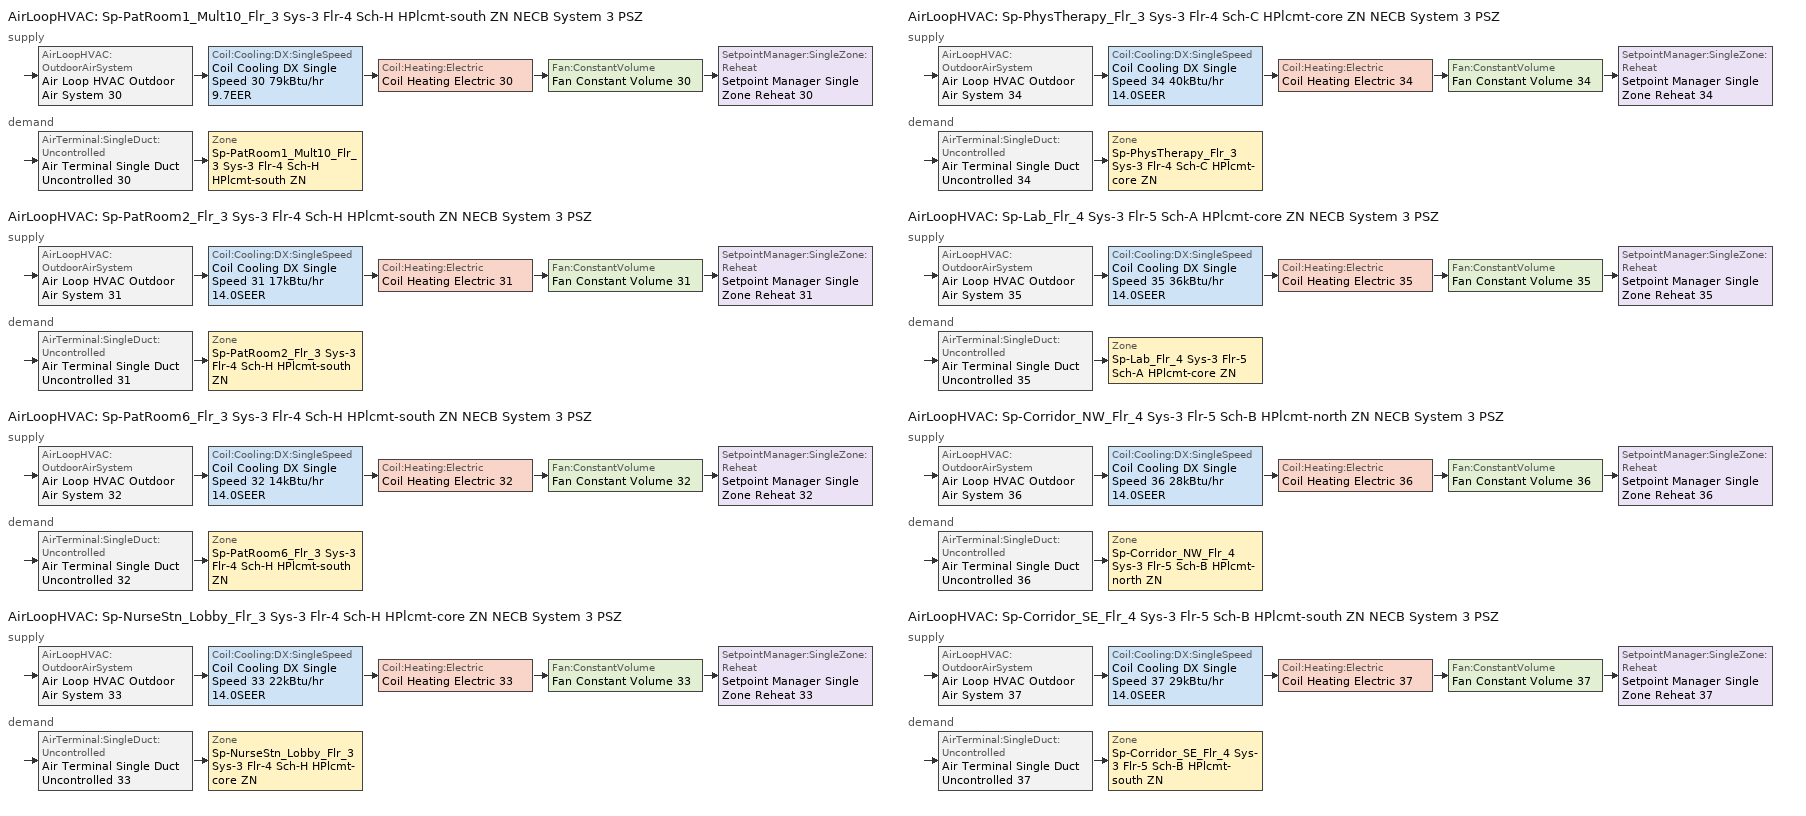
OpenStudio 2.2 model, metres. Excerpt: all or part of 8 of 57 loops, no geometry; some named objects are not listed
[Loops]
AirLoopHVAC 'Sp-PatRoom1_Mult10_Flr_3 Sys-3 Flr-4 Sch-H HPlcmt-south ZN NECB System 3 PSZ'
 supply: AirLoopHVAC:OutdoorAirSystem 'Air Loop HVAC Outdoor Air System 30' > Coil:Cooling:DX:SingleSpeed 'Coil Cooling DX Single Speed 30 79kBtu/hr 9.7EER' > Coil:Heating:Electric 'Coil Heating Electric 30' > Fan:ConstantVolume 'Fan Constant Volume 30' > SetpointManager:SingleZone:Reheat 'Setpoint Manager Single Zone Reheat 30'
 demand: AirTerminal:SingleDuct:Uncontrolled 'Air Terminal Single Duct Uncontrolled 30' > Zone 'Sp-PatRoom1_Mult10_Flr_3 Sys-3 Flr-4 Sch-H HPlcmt-south ZN'
AirLoopHVAC 'Sp-PatRoom2_Flr_3 Sys-3 Flr-4 Sch-H HPlcmt-south ZN NECB System 3 PSZ'
 supply: AirLoopHVAC:OutdoorAirSystem 'Air Loop HVAC Outdoor Air System 31' > Coil:Cooling:DX:SingleSpeed 'Coil Cooling DX Single Speed 31 17kBtu/hr 14.0SEER' > Coil:Heating:Electric 'Coil Heating Electric 31' > Fan:ConstantVolume 'Fan Constant Volume 31' > SetpointManager:SingleZone:Reheat 'Setpoint Manager Single Zone Reheat 31'
 demand: AirTerminal:SingleDuct:Uncontrolled 'Air Terminal Single Duct Uncontrolled 31' > Zone 'Sp-PatRoom2_Flr_3 Sys-3 Flr-4 Sch-H HPlcmt-south ZN'
AirLoopHVAC 'Sp-PatRoom6_Flr_3 Sys-3 Flr-4 Sch-H HPlcmt-south ZN NECB System 3 PSZ'
 supply: AirLoopHVAC:OutdoorAirSystem 'Air Loop HVAC Outdoor Air System 32' > Coil:Cooling:DX:SingleSpeed 'Coil Cooling DX Single Speed 32 14kBtu/hr 14.0SEER' > Coil:Heating:Electric 'Coil Heating Electric 32' > Fan:ConstantVolume 'Fan Constant Volume 32' > SetpointManager:SingleZone:Reheat 'Setpoint Manager Single Zone Reheat 32'
 demand: AirTerminal:SingleDuct:Uncontrolled 'Air Terminal Single Duct Uncontrolled 32' > Zone 'Sp-PatRoom6_Flr_3 Sys-3 Flr-4 Sch-H HPlcmt-south ZN'
AirLoopHVAC 'Sp-NurseStn_Lobby_Flr_3 Sys-3 Flr-4 Sch-H HPlcmt-core ZN NECB System 3 PSZ'
 supply: AirLoopHVAC:OutdoorAirSystem 'Air Loop HVAC Outdoor Air System 33' > Coil:Cooling:DX:SingleSpeed 'Coil Cooling DX Single Speed 33 22kBtu/hr 14.0SEER' > Coil:Heating:Electric 'Coil Heating Electric 33' > Fan:ConstantVolume 'Fan Constant Volume 33' > SetpointManager:SingleZone:Reheat 'Setpoint Manager Single Zone Reheat 33'
 demand: AirTerminal:SingleDuct:Uncontrolled 'Air Terminal Single Duct Uncontrolled 33' > Zone 'Sp-NurseStn_Lobby_Flr_3 Sys-3 Flr-4 Sch-H HPlcmt-core ZN'
AirLoopHVAC 'Sp-PhysTherapy_Flr_3 Sys-3 Flr-4 Sch-C HPlcmt-core ZN NECB System 3 PSZ'
 supply: AirLoopHVAC:OutdoorAirSystem 'Air Loop HVAC Outdoor Air System 34' > Coil:Cooling:DX:SingleSpeed 'Coil Cooling DX Single Speed 34 40kBtu/hr 14.0SEER' > Coil:Heating:Electric 'Coil Heating Electric 34' > Fan:ConstantVolume 'Fan Constant Volume 34' > SetpointManager:SingleZone:Reheat 'Setpoint Manager Single Zone Reheat 34'
 demand: AirTerminal:SingleDuct:Uncontrolled 'Air Terminal Single Duct Uncontrolled 34' > Zone 'Sp-PhysTherapy_Flr_3 Sys-3 Flr-4 Sch-C HPlcmt-core ZN'
AirLoopHVAC 'Sp-Lab_Flr_4 Sys-3 Flr-5 Sch-A HPlcmt-core ZN NECB System 3 PSZ'
 supply: AirLoopHVAC:OutdoorAirSystem 'Air Loop HVAC Outdoor Air System 35' > Coil:Cooling:DX:SingleSpeed 'Coil Cooling DX Single Speed 35 36kBtu/hr 14.0SEER' > Coil:Heating:Electric 'Coil Heating Electric 35' > Fan:ConstantVolume 'Fan Constant Volume 35' > SetpointManager:SingleZone:Reheat 'Setpoint Manager Single Zone Reheat 35'
 demand: AirTerminal:SingleDuct:Uncontrolled 'Air Terminal Single Duct Uncontrolled 35' > Zone 'Sp-Lab_Flr_4 Sys-3 Flr-5 Sch-A HPlcmt-core ZN'
AirLoopHVAC 'Sp-Corridor_NW_Flr_4 Sys-3 Flr-5 Sch-B HPlcmt-north ZN NECB System 3 PSZ'
 supply: AirLoopHVAC:OutdoorAirSystem 'Air Loop HVAC Outdoor Air System 36' > Coil:Cooling:DX:SingleSpeed 'Coil Cooling DX Single Speed 36 28kBtu/hr 14.0SEER' > Coil:Heating:Electric 'Coil Heating Electric 36' > Fan:ConstantVolume 'Fan Constant Volume 36' > SetpointManager:SingleZone:Reheat 'Setpoint Manager Single Zone Reheat 36'
 demand: AirTerminal:SingleDuct:Uncontrolled 'Air Terminal Single Duct Uncontrolled 36' > Zone 'Sp-Corridor_NW_Flr_4 Sys-3 Flr-5 Sch-B HPlcmt-north ZN'
AirLoopHVAC 'Sp-Corridor_SE_Flr_4 Sys-3 Flr-5 Sch-B HPlcmt-south ZN NECB System 3 PSZ'
 supply: AirLoopHVAC:OutdoorAirSystem 'Air Loop HVAC Outdoor Air System 37' > Coil:Cooling:DX:SingleSpeed 'Coil Cooling DX Single Speed 37 29kBtu/hr 14.0SEER' > Coil:Heating:Electric 'Coil Heating Electric 37' > Fan:ConstantVolume 'Fan Constant Volume 37' > SetpointManager:SingleZone:Reheat 'Setpoint Manager Single Zone Reheat 37'
 demand: AirTerminal:SingleDuct:Uncontrolled 'Air Terminal Single Duct Uncontrolled 37' > Zone 'Sp-Corridor_SE_Flr_4 Sys-3 Flr-5 Sch-B HPlcmt-south ZN'
[Sizing:Zone] Zone Cooling Design Supply Air Temperature Input Method=SupplyAirTemperature; Zone Cooling Design Supply Air Temperature {C}=13; Zone Cooling Design Supply Air Temperature Difference {deltaC}=11.11; Zone Heating Design Supply Air Temperature Input Method=SupplyAirTemperature; Zone Heating Design Supply Air Temperature {C}=43; Zone Heating Design Supply Air Temperature Difference {deltaC}=11.11; Zone Cooling Design Supply Air Humidity Ratio {kg-H2O/kg-air}=0.0085; Zone Heating Design Supply Air Humidity Ratio {kg-H2O/kg-air}=0.008; Zone Heating Sizing Factor=1.3; Zone Cooling Sizing Factor=1.1; Cooling Design Air Flow Method=DesignDay; Heating Design Air Flow Method=DesignDay; Account for Dedicated Outdoor Air System=No; Dedicated Outdoor Air System Control Strategy=NeutralSupplyAir; Dedicated Outdoor Air Low Setpoint Temperature for Design {C}=autosize; Dedicated Outdoor Air High Setpoint Temperature for Design {C}=autosize
Sp-PatRoom1_Mult10_Flr_3 Sys-3 Flr-4 Sch-H HPlcmt-south ZN; Sp-PatRoom2_Flr_3 Sys-3 Flr-4 Sch-H HPlcmt-south ZN; Sp-PatRoom6_Flr_3 Sys-3 Flr-4 Sch-H HPlcmt-south ZN; Sp-NurseStn_Lobby_Flr_3 Sys-3 Flr-4 Sch-H HPlcmt-core ZN; Sp-PhysTherapy_Flr_3 Sys-3 Flr-4 Sch-C HPlcmt-core ZN; Sp-Lab_Flr_4 Sys-3 Flr-5 Sch-A HPlcmt-core ZN; Sp-Corridor_NW_Flr_4 Sys-3 Flr-5 Sch-B HPlcmt-north ZN; Sp-Corridor_SE_Flr_4 Sys-3 Flr-5 Sch-B HPlcmt-south ZN
[Zone equipment]
Sp-PatRoom1_Mult10_Flr_3 Sys-3 Flr-4 Sch-H HPlcmt-south ZN: Air Terminal Single Duct Uncontrolled 30, Zone HVAC Baseboard Convective Water 30
Sp-PatRoom2_Flr_3 Sys-3 Flr-4 Sch-H HPlcmt-south ZN: Air Terminal Single Duct Uncontrolled 31, Zone HVAC Baseboard Convective Water 31
Sp-PatRoom6_Flr_3 Sys-3 Flr-4 Sch-H HPlcmt-south ZN: Air Terminal Single Duct Uncontrolled 32, Zone HVAC Baseboard Convective Water 32
Sp-NurseStn_Lobby_Flr_3 Sys-3 Flr-4 Sch-H HPlcmt-core ZN: Air Terminal Single Duct Uncontrolled 33, Zone HVAC Baseboard Convective Water 33
Sp-PhysTherapy_Flr_3 Sys-3 Flr-4 Sch-C HPlcmt-core ZN: Air Terminal Single Duct Uncontrolled 34, Zone HVAC Baseboard Convective Water 34
Sp-Lab_Flr_4 Sys-3 Flr-5 Sch-A HPlcmt-core ZN: Air Terminal Single Duct Uncontrolled 35, Zone HVAC Baseboard Convective Water 35
Sp-Corridor_NW_Flr_4 Sys-3 Flr-5 Sch-B HPlcmt-north ZN: Air Terminal Single Duct Uncontrolled 36, Zone HVAC Baseboard Convective Water 36
Sp-Corridor_SE_Flr_4 Sys-3 Flr-5 Sch-B HPlcmt-south ZN: Air Terminal Single Duct Uncontrolled 37, Zone HVAC Baseboard Convective Water 37
[AirLoopHVAC] Design Supply Air Flow Rate {m3/s}=AutoSize
Name | Availability Schedule | Availability Manager
Sp-PatRoom1_Mult10_Flr_3 Sys-3 Flr-4 Sch-H HPlcmt-south ZN NECB System 3 PSZ | Sp-PatRoom1_Mult10_Flr_3 Sys-3 Flr-4 Sch-H HPlcmt-south ZN NECB System 3 PSZ Occ Sch | Availability Manager Night Cycle 31
Sp-PatRoom2_Flr_3 Sys-3 Flr-4 Sch-H HPlcmt-south ZN NECB System 3 PSZ; Sp-PatRoom6_Flr_3 Sys-3 Flr-4 Sch-H HPlcmt-south ZN NECB System 3 PSZ | Always On Discrete
Sp-NurseStn_Lobby_Flr_3 Sys-3 Flr-4 Sch-H HPlcmt-core ZN NECB System 3 PSZ | Sp-NurseStn_Lobby_Flr_3 Sys-3 Flr-4 Sch-H HPlcmt-core ZN NECB System 3 PSZ Occ Sch | Availability Manager Night Cycle 21
Sp-PhysTherapy_Flr_3 Sys-3 Flr-4 Sch-C HPlcmt-core ZN NECB System 3 PSZ | Sp-PhysTherapy_Flr_3 Sys-3 Flr-4 Sch-C HPlcmt-core ZN NECB System 3 PSZ Occ Sch | Availability Manager Night Cycle 39
Sp-Lab_Flr_4 Sys-3 Flr-5 Sch-A HPlcmt-core ZN NECB System 3 PSZ | Sp-Lab_Flr_4 Sys-3 Flr-5 Sch-A HPlcmt-core ZN NECB System 3 PSZ Occ Sch | Availability Manager Night Cycle 19
Sp-Corridor_NW_Flr_4 Sys-3 Flr-5 Sch-B HPlcmt-north ZN NECB System 3 PSZ | Sp-Corridor_NW_Flr_4 Sys-3 Flr-5 Sch-B HPlcmt-north ZN NECB System 3 PSZ Occ Sch | Availability Manager Night Cycle 6
Sp-Corridor_SE_Flr_4 Sys-3 Flr-5 Sch-B HPlcmt-south ZN NECB System 3 PSZ | Sp-Corridor_SE_Flr_4 Sys-3 Flr-5 Sch-B HPlcmt-south ZN NECB System 3 PSZ Occ Sch | Availability Manager Night Cycle 8
[Sizing:System] Type of Load to Size On=Sensible; Design Outdoor Air Flow Rate {m3/s}=Autosize; Minimum System Air Flow Ratio=1; Preheat Design Temperature {C}=7; Preheat Design Humidity Ratio {kg-H2O/kg-Air}=0.008; Precool Design Temperature {C}=13; Precool Design Humidity Ratio {kg-H2O/kg-Air}=0.008; Central Cooling Design Supply Air Temperature {C}=13; Central Heating Design Supply Air Temperature {C}=43; Sizing Option=NonCoincident; 100% Outdoor Air in Cooling=No; 100% Outdoor Air in Heating=No; Central Cooling Design Supply Air Humidity Ratio {kg-H2O/kg-Air}=0.0085; Central Heating Design Supply Air Humidity Ratio {kg-H2O/kg-Air}=0.008; Cooling Design Air Flow Method=DesignDay; Cooling Design Air Flow Rate {m3/s}=0; Heating Design Air Flow Method=DesignDay; Heating Design Air Flow Rate {m3/s}=0; System Outdoor Air Method=ZoneSum; Zone Maximum Outdoor Air Fraction=1; Cooling Supply Air Flow Rate Per Floor Area {m3/s-m2}=0.00996765; Cooling Fraction of Autosized Cooling Supply Air Flow Rate=1; Cooling Supply Air Flow Rate Per Unit Cooling Capacity {m3/s-W}=3.94755e-05; Heating Supply Air Flow Rate Per Floor Area {m3/s-m2}=0.00996765; Heating Fraction of Autosized Heating Supply Air Flow Rate=1; Heating Fraction of Autosized Cooling Supply Air Flow Rate=1; Heating Supply Air Flow Rate Per Unit Heating Capacity {m3/s-W}=3.15882e-05; Cooling Design Capacity Method=CoolingDesignCapacity; Cooling Design Capacity {W}=autosize; Cooling Design Capacity Per Floor Area {W/m2}=234.7; Fraction of Autosized Cooling Design Capacity=1; Heating Design Capacity Method=HeatingDesignCapacity; Heating Design Capacity {W}=autosize; Heating Design Capacity Per Floor Area {W/m2}=157; Fraction of Autosized Heating Design Capacity=1; Central Cooling Capacity Control Method=OnOff
Sp-PatRoom1_Mult10_Flr_3 Sys-3 Flr-4 Sch-H HPlcmt-south ZN NECB System 3 PSZ; Sp-PatRoom2_Flr_3 Sys-3 Flr-4 Sch-H HPlcmt-south ZN NECB System 3 PSZ; Sp-PatRoom6_Flr_3 Sys-3 Flr-4 Sch-H HPlcmt-south ZN NECB System 3 PSZ; Sp-NurseStn_Lobby_Flr_3 Sys-3 Flr-4 Sch-H HPlcmt-core ZN NECB System 3 PSZ; Sp-PhysTherapy_Flr_3 Sys-3 Flr-4 Sch-C HPlcmt-core ZN NECB System 3 PSZ; Sp-Lab_Flr_4 Sys-3 Flr-5 Sch-A HPlcmt-core ZN NECB System 3 PSZ; Sp-Corridor_NW_Flr_4 Sys-3 Flr-5 Sch-B HPlcmt-north ZN NECB System 3 PSZ; Sp-Corridor_SE_Flr_4 Sys-3 Flr-5 Sch-B HPlcmt-south ZN NECB System 3 PSZ
[Fan:ConstantVolume] Availability Schedule=Always On Discrete; Fan Efficiency=0.39975; Pressure Rise {Pa}=640; Maximum Flow Rate {m3/s}=AutoSize; Motor Efficiency=0.615
Fan Constant Volume 30; Fan Constant Volume 31; Fan Constant Volume 32; Fan Constant Volume 33; Fan Constant Volume 34; Fan Constant Volume 35; Fan Constant Volume 36; Fan Constant Volume 37
[Coil:Heating:Electric] Availability Schedule=Always On Discrete
Coil Heating Electric 30; Coil Heating Electric 31; Coil Heating Electric 32; Coil Heating Electric 33; Coil Heating Electric 34; Coil Heating Electric 35; Coil Heating Electric 36; Coil Heating Electric 37
[Coil:Cooling:DX:SingleSpeed] Availability Schedule=Always On Discrete; Rated Total Cooling Capacity {W}=autosize; Rated Sensible Heat Ratio=autosize; Rated Air Flow Rate {m3/s}=autosize; Rated Evaporator Fan Power Per Volume Flow Rate {W/(m3/s)}=773.3; Condenser Type=AirCooled; Evaporative Condenser Effectiveness=0; Evaporative Condenser Air Flow Rate {m3/s}=Autosize; Evaporative Condenser Pump Rated Power Consumption {W}=Autosize; Crankcase Heater Capacity {W}=0; Maximum Outdoor Dry-Bulb Temperature for Crankcase Heater Operation {C}=0; Basin Heater Capacity {W/K}=0; Basin Heater Setpoint Temperature {C}=10
Name | Rated COP {W/W} | Total Cooling Capacity Function of Temperature Curve | Total Cooling Capacity Function of Flow Fraction Curve | Energy Input Ratio Function of Temperature Curve | Energy Input Ratio Function of Flow Fraction Curve | Part Load Fraction Correlation Curve
Coil Cooling DX Single Speed 30 79kBtu/hr 9.7EER | 3.33905 | DXCOOL-NECB2011-REF-CAPFT 23 | DXCOOL-NECB2011-REF-CAPFFLOW 23 | DXCOOL-NECB2011-REF-COOLEIRFT 23 | DXCOOL-NECB2011-REF-COOLEIRFFLOW 23 | DXCOOL-NECB2011-REF-COOLPLFFPLR 23
Coil Cooling DX Single Speed 31 17kBtu/hr 14.0SEER | 3.8248 | DXCOOL-NECB2011-REF-CAPFT 24 | DXCOOL-NECB2011-REF-CAPFFLOW 24 | DXCOOL-NECB2011-REF-COOLEIRFT 24 | DXCOOL-NECB2011-REF-COOLEIRFFLOW 24 | DXCOOL-NECB2011-REF-COOLPLFFPLR 24
Coil Cooling DX Single Speed 32 14kBtu/hr 14.0SEER | 3.8248 | DXCOOL-NECB2011-REF-CAPFT 25 | DXCOOL-NECB2011-REF-CAPFFLOW 25 | DXCOOL-NECB2011-REF-COOLEIRFT 25 | DXCOOL-NECB2011-REF-COOLEIRFFLOW 25 | DXCOOL-NECB2011-REF-COOLPLFFPLR 25
Coil Cooling DX Single Speed 33 22kBtu/hr 14.0SEER | 3.8248 | DXCOOL-NECB2011-REF-CAPFT 26 | DXCOOL-NECB2011-REF-CAPFFLOW 26 | DXCOOL-NECB2011-REF-COOLEIRFT 26 | DXCOOL-NECB2011-REF-COOLEIRFFLOW 26 | DXCOOL-NECB2011-REF-COOLPLFFPLR 26
Coil Cooling DX Single Speed 34 40kBtu/hr 14.0SEER | 3.8248 | DXCOOL-NECB2011-REF-CAPFT 27 | DXCOOL-NECB2011-REF-CAPFFLOW 27 | DXCOOL-NECB2011-REF-COOLEIRFT 27 | DXCOOL-NECB2011-REF-COOLEIRFFLOW 27 | DXCOOL-NECB2011-REF-COOLPLFFPLR 27
Coil Cooling DX Single Speed 35 36kBtu/hr 14.0SEER | 3.8248 | DXCOOL-NECB2011-REF-CAPFT 28 | DXCOOL-NECB2011-REF-CAPFFLOW 28 | DXCOOL-NECB2011-REF-COOLEIRFT 28 | DXCOOL-NECB2011-REF-COOLEIRFFLOW 28 | DXCOOL-NECB2011-REF-COOLPLFFPLR 28
Coil Cooling DX Single Speed 36 28kBtu/hr 14.0SEER | 3.8248 | DXCOOL-NECB2011-REF-CAPFT 29 | DXCOOL-NECB2011-REF-CAPFFLOW 29 | DXCOOL-NECB2011-REF-COOLEIRFT 29 | DXCOOL-NECB2011-REF-COOLEIRFFLOW 29 | DXCOOL-NECB2011-REF-COOLPLFFPLR 29
Coil Cooling DX Single Speed 37 29kBtu/hr 14.0SEER | 3.8248 | DXCOOL-NECB2011-REF-CAPFT 30 | DXCOOL-NECB2011-REF-CAPFFLOW 30 | DXCOOL-NECB2011-REF-COOLEIRFT 30 | DXCOOL-NECB2011-REF-COOLEIRFFLOW 30 | DXCOOL-NECB2011-REF-COOLPLFFPLR 30
[Controller:OutdoorAir] Minimum Outdoor Air Flow Rate {m3/s}=0; Maximum Outdoor Air Flow Rate {m3/s}=Autosize; Economizer Control Action Type=ModulateFlow; Lockout Type=NoLockout; Minimum Limit Type=FixedMinimum; High Humidity Control=No; Heat Recovery Bypass Control Type=BypassWhenWithinEconomizerLimits
Name | Economizer Control Type | Minimum Outdoor Air Schedule | Controller Mechanical Ventilation | Economizer Maximum Limit Dry-Bulb Temperature {C} | Economizer Maximum Limit Enthalpy {J/kg} | Economizer Minimum Limit Dry-Bulb Temperature {C}
Controller Outdoor Air 30 | DifferentialEnthalpy | Sp-PatRoom1_Mult10_Flr_3 Sys-3 Flr-4 Sch-H HPlcmt-south ZN NECB System 3 PSZ Occ Sch | Controller Mechanical Ventilation 30
Controller Outdoor Air 31 | NoEconomizer | Always On Discrete | Controller Mechanical Ventilation 31 | 28 | 64000 | -100
Controller Outdoor Air 32 | NoEconomizer | Always On Discrete | Controller Mechanical Ventilation 32 | 28 | 64000 | -100
Controller Outdoor Air 33 | NoEconomizer | Sp-NurseStn_Lobby_Flr_3 Sys-3 Flr-4 Sch-H HPlcmt-core ZN NECB System 3 PSZ Occ Sch | Controller Mechanical Ventilation 33 | 28 | 64000 | -100
Controller Outdoor Air 34 | NoEconomizer | Sp-PhysTherapy_Flr_3 Sys-3 Flr-4 Sch-C HPlcmt-core ZN NECB System 3 PSZ Occ Sch | Controller Mechanical Ventilation 34 | 28 | 64000 | -100
Controller Outdoor Air 35 | NoEconomizer | Sp-Lab_Flr_4 Sys-3 Flr-5 Sch-A HPlcmt-core ZN NECB System 3 PSZ Occ Sch | Controller Mechanical Ventilation 35 | 28 | 64000 | -100
Controller Outdoor Air 36 | NoEconomizer | Sp-Corridor_NW_Flr_4 Sys-3 Flr-5 Sch-B HPlcmt-north ZN NECB System 3 PSZ Occ Sch | Controller Mechanical Ventilation 36 | 28 | 64000 | -100
Controller Outdoor Air 37 | NoEconomizer | Sp-Corridor_SE_Flr_4 Sys-3 Flr-5 Sch-B HPlcmt-south ZN NECB System 3 PSZ Occ Sch | Controller Mechanical Ventilation 37 | 28 | 64000 | -100
[Controller:MechanicalVentilation] Availability Schedule=Always On Discrete; System Outdoor Air Method=ZoneSum
Controller Mechanical Ventilation 30; Controller Mechanical Ventilation 31; Controller Mechanical Ventilation 32; Controller Mechanical Ventilation 33; Controller Mechanical Ventilation 34; Controller Mechanical Ventilation 35; Controller Mechanical Ventilation 36; Controller Mechanical Ventilation 37
[AirLoopHVAC:OutdoorAirSystem]
Name | Controller
Air Loop HVAC Outdoor Air System 30 | Controller Outdoor Air 30
Air Loop HVAC Outdoor Air System 31 | Controller Outdoor Air 31
Air Loop HVAC Outdoor Air System 32 | Controller Outdoor Air 32
Air Loop HVAC Outdoor Air System 33 | Controller Outdoor Air 33
Air Loop HVAC Outdoor Air System 34 | Controller Outdoor Air 34
Air Loop HVAC Outdoor Air System 35 | Controller Outdoor Air 35
Air Loop HVAC Outdoor Air System 36 | Controller Outdoor Air 36
Air Loop HVAC Outdoor Air System 37 | Controller Outdoor Air 37
[SetpointManager:SingleZone:Reheat] Minimum Supply Air Temperature {C}=13; Maximum Supply Air Temperature {C}=43
Name | Control Zone
Setpoint Manager Single Zone Reheat 30 | Sp-PatRoom1_Mult10_Flr_3 Sys-3 Flr-4 Sch-H HPlcmt-south ZN
Setpoint Manager Single Zone Reheat 31 | Sp-PatRoom2_Flr_3 Sys-3 Flr-4 Sch-H HPlcmt-south ZN
Setpoint Manager Single Zone Reheat 32 | Sp-PatRoom6_Flr_3 Sys-3 Flr-4 Sch-H HPlcmt-south ZN
Setpoint Manager Single Zone Reheat 33 | Sp-NurseStn_Lobby_Flr_3 Sys-3 Flr-4 Sch-H HPlcmt-core ZN
Setpoint Manager Single Zone Reheat 34 | Sp-PhysTherapy_Flr_3 Sys-3 Flr-4 Sch-C HPlcmt-core ZN
Setpoint Manager Single Zone Reheat 35 | Sp-Lab_Flr_4 Sys-3 Flr-5 Sch-A HPlcmt-core ZN
Setpoint Manager Single Zone Reheat 36 | Sp-Corridor_NW_Flr_4 Sys-3 Flr-5 Sch-B HPlcmt-north ZN
Setpoint Manager Single Zone Reheat 37 | Sp-Corridor_SE_Flr_4 Sys-3 Flr-5 Sch-B HPlcmt-south ZN
[AirTerminal:SingleDuct:Uncontrolled] Availability Schedule=Always On Discrete; Maximum Air Flow Rate {m3/s}=AutoSize
Air Terminal Single Duct Uncontrolled 30; Air Terminal Single Duct Uncontrolled 31; Air Terminal Single Duct Uncontrolled 32; Air Terminal Single Duct Uncontrolled 33; Air Terminal Single Duct Uncontrolled 34; Air Terminal Single Duct Uncontrolled 35; Air Terminal Single Duct Uncontrolled 36; Air Terminal Single Duct Uncontrolled 37
[AvailabilityManager:NightCycle] Control Type=CycleOnAny; Thermostat Tolerance {deltaC}=1; Cycling Run Time {s}=3600
Availability Manager Night Cycle 6; Availability Manager Night Cycle 8; Availability Manager Night Cycle 19; Availability Manager Night Cycle 21; Availability Manager Night Cycle 31; Availability Manager Night Cycle 39
[Schedule:Ruleset]
Name | Default Day Schedule | Summer Design Day Schedule | Winter Design Day Schedule
Sp-Corridor_NW_Flr_4 Sys-3 Flr-5 Sch-B HPlcmt-north ZN NECB System 3 PSZ Occ Sch | Sp-Corridor_NW_Flr_4 Sys-3 Flr-5 Sch-B HPlcmt-north ZN NECB System 3 PSZ Occ Sch Default | Sp-Corridor_NW_Flr_4 Sys-3 Flr-5 Sch-B HPlcmt-north ZN NECB System 3 PSZ Occ Sch Summer Design Day | Sp-Corridor_NW_Flr_4 Sys-3 Flr-5 Sch-B HPlcmt-north ZN NECB System 3 PSZ Occ Sch Winter Design Day
Sp-Corridor_SE_Flr_4 Sys-3 Flr-5 Sch-B HPlcmt-south ZN NECB System 3 PSZ Occ Sch | Sp-Corridor_SE_Flr_4 Sys-3 Flr-5 Sch-B HPlcmt-south ZN NECB System 3 PSZ Occ Sch Default | Sp-Corridor_SE_Flr_4 Sys-3 Flr-5 Sch-B HPlcmt-south ZN NECB System 3 PSZ Occ Sch Summer Design Day | Sp-Corridor_SE_Flr_4 Sys-3 Flr-5 Sch-B HPlcmt-south ZN NECB System 3 PSZ Occ Sch Winter Design Day
Sp-Lab_Flr_4 Sys-3 Flr-5 Sch-A HPlcmt-core ZN NECB System 3 PSZ Occ Sch | Sp-Lab_Flr_4 Sys-3 Flr-5 Sch-A HPlcmt-core ZN NECB System 3 PSZ Occ Sch Default | Sp-Lab_Flr_4 Sys-3 Flr-5 Sch-A HPlcmt-core ZN NECB System 3 PSZ Occ Sch Summer Design Day | Sp-Lab_Flr_4 Sys-3 Flr-5 Sch-A HPlcmt-core ZN NECB System 3 PSZ Occ Sch Winter Design Day
Sp-NurseStn_Lobby_Flr_3 Sys-3 Flr-4 Sch-H HPlcmt-core ZN NECB System 3 PSZ Occ Sch | Sp-NurseStn_Lobby_Flr_3 Sys-3 Flr-4 Sch-H HPlcmt-core ZN NECB System 3 PSZ Occ Sch Default | Sp-NurseStn_Lobby_Flr_3 Sys-3 Flr-4 Sch-H HPlcmt-core ZN NECB System 3 PSZ Occ Sch Summer Design Day | Sp-NurseStn_Lobby_Flr_3 Sys-3 Flr-4 Sch-H HPlcmt-core ZN NECB System 3 PSZ Occ Sch Winter Design Day
Sp-PatRoom1_Mult10_Flr_3 Sys-3 Flr-4 Sch-H HPlcmt-south ZN NECB System 3 PSZ Occ Sch | Sp-PatRoom1_Mult10_Flr_3 Sys-3 Flr-4 Sch-H HPlcmt-south ZN NECB System 3 PSZ Occ Sch Default | Sp-PatRoom1_Mult10_Flr_3 Sys-3 Flr-4 Sch-H HPlcmt-south ZN NECB System 3 PSZ Occ Sch Summer Design Day | Sp-PatRoom1_Mult10_Flr_3 Sys-3 Flr-4 Sch-H HPlcmt-south ZN NECB System 3 PSZ Occ Sch Winter Design Day
Sp-PhysTherapy_Flr_3 Sys-3 Flr-4 Sch-C HPlcmt-core ZN NECB System 3 PSZ Occ Sch | Sp-PhysTherapy_Flr_3 Sys-3 Flr-4 Sch-C HPlcmt-core ZN NECB System 3 PSZ Occ Sch Default | Sp-PhysTherapy_Flr_3 Sys-3 Flr-4 Sch-C HPlcmt-core ZN NECB System 3 PSZ Occ Sch Summer Design Day | Sp-PhysTherapy_Flr_3 Sys-3 Flr-4 Sch-C HPlcmt-core ZN NECB System 3 PSZ Occ Sch Winter Design Day
[Schedule:Day]
Sp-Corridor_NW_Flr_4 Sys-3 Flr-5 Sch-B HPlcmt-north ZN NECB System 3 PSZ Occ Sch Default; Sp-Corridor_NW_Flr_4 Sys-3 Flr-5 Sch-B HPlcmt-north ZN NECB System 3 PSZ Occ Sch Winter Design Day; Sp-Corridor_NW_Flr_4 Sys-3 Flr-5 Sch-B HPlcmt-north ZN NECB System 3 PSZ Occ Sch Summer Design Day; Sp-Corridor_SE_Flr_4 Sys-3 Flr-5 Sch-B HPlcmt-south ZN NECB System 3 PSZ Occ Sch Default; Sp-Corridor_SE_Flr_4 Sys-3 Flr-5 Sch-B HPlcmt-south ZN NECB System 3 PSZ Occ Sch Winter Design Day; Sp-Corridor_SE_Flr_4 Sys-3 Flr-5 Sch-B HPlcmt-south ZN NECB System 3 PSZ Occ Sch Summer Design Day; Sp-Lab_Flr_4 Sys-3 Flr-5 Sch-A HPlcmt-core ZN NECB System 3 PSZ Occ Sch Default; Sp-Lab_Flr_4 Sys-3 Flr-5 Sch-A HPlcmt-core ZN NECB System 3 PSZ Occ Sch Winter Design Day; Sp-Lab_Flr_4 Sys-3 Flr-5 Sch-A HPlcmt-core ZN NECB System 3 PSZ Occ Sch Summer Design Day; Sp-NurseStn_Lobby_Flr_3 Sys-3 Flr-4 Sch-H HPlcmt-core ZN NECB System 3 PSZ Occ Sch Default; Sp-NurseStn_Lobby_Flr_3 Sys-3 Flr-4 Sch-H HPlcmt-core ZN NECB System 3 PSZ Occ Sch Winter Design Day; Sp-NurseStn_Lobby_Flr_3 Sys-3 Flr-4 Sch-H HPlcmt-core ZN NECB System 3 PSZ Occ Sch Summer Design Day; Sp-NurseStn_Lobby_Flr_3 Sys-3 Flr-4 Sch-H HPlcmt-core ZN NECB System 3 PSZ Occ Sch Monday; Sp-NurseStn_Lobby_Flr_3 Sys-3 Flr-4 Sch-H HPlcmt-core ZN NECB System 3 PSZ Occ Sch Tuesday; Sp-NurseStn_Lobby_Flr_3 Sys-3 Flr-4 Sch-H HPlcmt-core ZN NECB System 3 PSZ Occ Sch Wednesday; Sp-NurseStn_Lobby_Flr_3 Sys-3 Flr-4 Sch-H HPlcmt-core ZN NECB System 3 PSZ Occ Sch Thursday; Sp-NurseStn_Lobby_Flr_3 Sys-3 Flr-4 Sch-H HPlcmt-core ZN NECB System 3 PSZ Occ Sch Friday; Sp-NurseStn_Lobby_Flr_3 Sys-3 Flr-4 Sch-H HPlcmt-core ZN NECB System 3 PSZ Occ Sch Saturday; Sp-NurseStn_Lobby_Flr_3 Sys-3 Flr-4 Sch-H HPlcmt-core ZN NECB System 3 PSZ Occ Sch Sunday; Sp-PatRoom1_Mult10_Flr_3 Sys-3 Flr-4 Sch-H HPlcmt-south ZN NECB System 3 PSZ Occ Sch Default; Sp-PatRoom1_Mult10_Flr_3 Sys-3 Flr-4 Sch-H HPlcmt-south ZN NECB System 3 PSZ Occ Sch Winter Design Day; Sp-PatRoom1_Mult10_Flr_3 Sys-3 Flr-4 Sch-H HPlcmt-south ZN NECB System 3 PSZ Occ Sch Summer Design Day; Sp-PatRoom1_Mult10_Flr_3 Sys-3 Flr-4 Sch-H HPlcmt-south ZN NECB System 3 PSZ Occ Sch Monday; Sp-PatRoom1_Mult10_Flr_3 Sys-3 Flr-4 Sch-H HPlcmt-south ZN NECB System 3 PSZ Occ Sch Tuesday; Sp-PatRoom1_Mult10_Flr_3 Sys-3 Flr-4 Sch-H HPlcmt-south ZN NECB System 3 PSZ Occ Sch Wednesday; Sp-PatRoom1_Mult10_Flr_3 Sys-3 Flr-4 Sch-H HPlcmt-south ZN NECB System 3 PSZ Occ Sch Thursday; Sp-PatRoom1_Mult10_Flr_3 Sys-3 Flr-4 Sch-H HPlcmt-south ZN NECB System 3 PSZ Occ Sch Friday; Sp-PatRoom1_Mult10_Flr_3 Sys-3 Flr-4 Sch-H HPlcmt-south ZN NECB System 3 PSZ Occ Sch Saturday; Sp-PatRoom1_Mult10_Flr_3 Sys-3 Flr-4 Sch-H HPlcmt-south ZN NECB System 3 PSZ Occ Sch Sunday; Sp-PhysTherapy_Flr_3 Sys-3 Flr-4 Sch-C HPlcmt-core ZN NECB System 3 PSZ Occ Sch Default; Sp-PhysTherapy_Flr_3 Sys-3 Flr-4 Sch-C HPlcmt-core ZN NECB System 3 PSZ Occ Sch Winter Design Day; Sp-PhysTherapy_Flr_3 Sys-3 Flr-4 Sch-C HPlcmt-core ZN NECB System 3 PSZ Occ Sch Summer Design Day: 24, 0, 1
Sp-Corridor_NW_Flr_4 Sys-3 Flr-5 Sch-B HPlcmt-north ZN NECB System 3 PSZ Occ Sch Monday; Sp-Corridor_NW_Flr_4 Sys-3 Flr-5 Sch-B HPlcmt-north ZN NECB System 3 PSZ Occ Sch Tuesday; Sp-Corridor_NW_Flr_4 Sys-3 Flr-5 Sch-B HPlcmt-north ZN NECB System 3 PSZ Occ Sch Wednesday; Sp-Corridor_NW_Flr_4 Sys-3 Flr-5 Sch-B HPlcmt-north ZN NECB System 3 PSZ Occ Sch Thursday; Sp-Corridor_NW_Flr_4 Sys-3 Flr-5 Sch-B HPlcmt-north ZN NECB System 3 PSZ Occ Sch Friday; Sp-Corridor_SE_Flr_4 Sys-3 Flr-5 Sch-B HPlcmt-south ZN NECB System 3 PSZ Occ Sch Monday; Sp-Corridor_SE_Flr_4 Sys-3 Flr-5 Sch-B HPlcmt-south ZN NECB System 3 PSZ Occ Sch Tuesday; Sp-Corridor_SE_Flr_4 Sys-3 Flr-5 Sch-B HPlcmt-south ZN NECB System 3 PSZ Occ Sch Wednesday; Sp-Corridor_SE_Flr_4 Sys-3 Flr-5 Sch-B HPlcmt-south ZN NECB System 3 PSZ Occ Sch Thursday; Sp-Corridor_SE_Flr_4 Sys-3 Flr-5 Sch-B HPlcmt-south ZN NECB System 3 PSZ Occ Sch Friday: 1, 0, 1, 10, 0, 0, 24, 0, 1
Sp-Corridor_NW_Flr_4 Sys-3 Flr-5 Sch-B HPlcmt-north ZN NECB System 3 PSZ Occ Sch Saturday; Sp-Corridor_SE_Flr_4 Sys-3 Flr-5 Sch-B HPlcmt-south ZN NECB System 3 PSZ Occ Sch Saturday: 2, 0, 1, 10, 0, 0, 24, 0, 1
Sp-Corridor_NW_Flr_4 Sys-3 Flr-5 Sch-B HPlcmt-north ZN NECB System 3 PSZ Occ Sch Sunday; Sp-Corridor_SE_Flr_4 Sys-3 Flr-5 Sch-B HPlcmt-south ZN NECB System 3 PSZ Occ Sch Sunday: 1, 0, 0, 2, 0, 1, 11, 0, 0, 23, 0, 1, 24, 0, 0
Sp-Lab_Flr_4 Sys-3 Flr-5 Sch-A HPlcmt-core ZN NECB System 3 PSZ Occ Sch Monday; Sp-Lab_Flr_4 Sys-3 Flr-5 Sch-A HPlcmt-core ZN NECB System 3 PSZ Occ Sch Tuesday; Sp-Lab_Flr_4 Sys-3 Flr-5 Sch-A HPlcmt-core ZN NECB System 3 PSZ Occ Sch Wednesday; Sp-Lab_Flr_4 Sys-3 Flr-5 Sch-A HPlcmt-core ZN NECB System 3 PSZ Occ Sch Thursday; Sp-Lab_Flr_4 Sys-3 Flr-5 Sch-A HPlcmt-core ZN NECB System 3 PSZ Occ Sch Friday: 8, 0, 0, 19, 0, 1, 24, 0, 0
Sp-Lab_Flr_4 Sys-3 Flr-5 Sch-A HPlcmt-core ZN NECB System 3 PSZ Occ Sch Saturday; Sp-Lab_Flr_4 Sys-3 Flr-5 Sch-A HPlcmt-core ZN NECB System 3 PSZ Occ Sch Sunday: 24, 0, 0
Sp-PhysTherapy_Flr_3 Sys-3 Flr-4 Sch-C HPlcmt-core ZN NECB System 3 PSZ Occ Sch Monday; Sp-PhysTherapy_Flr_3 Sys-3 Flr-4 Sch-C HPlcmt-core ZN NECB System 3 PSZ Occ Sch Tuesday; Sp-PhysTherapy_Flr_3 Sys-3 Flr-4 Sch-C HPlcmt-core ZN NECB System 3 PSZ Occ Sch Wednesday; Sp-PhysTherapy_Flr_3 Sys-3 Flr-4 Sch-C HPlcmt-core ZN NECB System 3 PSZ Occ Sch Thursday; Sp-PhysTherapy_Flr_3 Sys-3 Flr-4 Sch-C HPlcmt-core ZN NECB System 3 PSZ Occ Sch Friday; Sp-PhysTherapy_Flr_3 Sys-3 Flr-4 Sch-C HPlcmt-core ZN NECB System 3 PSZ Occ Sch Saturday: 9, 0, 0, 21, 0, 1, 24, 0, 0
Sp-PhysTherapy_Flr_3 Sys-3 Flr-4 Sch-C HPlcmt-core ZN NECB System 3 PSZ Occ Sch Sunday: 11, 0, 0, 19, 0, 1, 24, 0, 0
[Schedule:Rule] Date Specification Type=DateRange; Start Month=1; Start Day=1; End Month=12
Name | Schedule Ruleset | Rule Order | Day Schedule | Apply Monday | End Day | Apply Tuesday | Apply Wednesday | Apply Thursday | Apply Friday | Apply Saturday | Apply Sunday
Sp-Corridor_NW_Flr_4 Sys-3 Flr-5 Sch-B HPlcmt-north ZN NECB System 3 PSZ Occ Sch Monday Rule | Sp-Corridor_NW_Flr_4 Sys-3 Flr-5 Sch-B HPlcmt-north ZN NECB System 3 PSZ Occ Sch | 6 | Sp-Corridor_NW_Flr_4 Sys-3 Flr-5 Sch-B HPlcmt-north ZN NECB System 3 PSZ Occ Sch Monday | Yes | 25
Sp-Corridor_NW_Flr_4 Sys-3 Flr-5 Sch-B HPlcmt-north ZN NECB System 3 PSZ Occ Sch Tuesday Rule | Sp-Corridor_NW_Flr_4 Sys-3 Flr-5 Sch-B HPlcmt-north ZN NECB System 3 PSZ Occ Sch | 5 | Sp-Corridor_NW_Flr_4 Sys-3 Flr-5 Sch-B HPlcmt-north ZN NECB System 3 PSZ Occ Sch Tuesday |  | 26 | Yes
Sp-Corridor_NW_Flr_4 Sys-3 Flr-5 Sch-B HPlcmt-north ZN NECB System 3 PSZ Occ Sch Wednesday Rule | Sp-Corridor_NW_Flr_4 Sys-3 Flr-5 Sch-B HPlcmt-north ZN NECB System 3 PSZ Occ Sch | 4 | Sp-Corridor_NW_Flr_4 Sys-3 Flr-5 Sch-B HPlcmt-north ZN NECB System 3 PSZ Occ Sch Wednesday |  | 27 |  | Yes
Sp-Corridor_NW_Flr_4 Sys-3 Flr-5 Sch-B HPlcmt-north ZN NECB System 3 PSZ Occ Sch Thursday Rule | Sp-Corridor_NW_Flr_4 Sys-3 Flr-5 Sch-B HPlcmt-north ZN NECB System 3 PSZ Occ Sch | 3 | Sp-Corridor_NW_Flr_4 Sys-3 Flr-5 Sch-B HPlcmt-north ZN NECB System 3 PSZ Occ Sch Thursday |  | 28 |  |  | Yes
Sp-Corridor_NW_Flr_4 Sys-3 Flr-5 Sch-B HPlcmt-north ZN NECB System 3 PSZ Occ Sch Friday Rule | Sp-Corridor_NW_Flr_4 Sys-3 Flr-5 Sch-B HPlcmt-north ZN NECB System 3 PSZ Occ Sch | 2 | Sp-Corridor_NW_Flr_4 Sys-3 Flr-5 Sch-B HPlcmt-north ZN NECB System 3 PSZ Occ Sch Friday |  | 29 |  |  |  | Yes
Sp-Corridor_NW_Flr_4 Sys-3 Flr-5 Sch-B HPlcmt-north ZN NECB System 3 PSZ Occ Sch Saturday Rule | Sp-Corridor_NW_Flr_4 Sys-3 Flr-5 Sch-B HPlcmt-north ZN NECB System 3 PSZ Occ Sch | 1 | Sp-Corridor_NW_Flr_4 Sys-3 Flr-5 Sch-B HPlcmt-north ZN NECB System 3 PSZ Occ Sch Saturday |  | 30 |  |  |  |  | Yes
Sp-Corridor_NW_Flr_4 Sys-3 Flr-5 Sch-B HPlcmt-north ZN NECB System 3 PSZ Occ Sch Sunday Rule | Sp-Corridor_NW_Flr_4 Sys-3 Flr-5 Sch-B HPlcmt-north ZN NECB System 3 PSZ Occ Sch | 0 | Sp-Corridor_NW_Flr_4 Sys-3 Flr-5 Sch-B HPlcmt-north ZN NECB System 3 PSZ Occ Sch Sunday |  | 31 |  |  |  |  |  | Yes
Sp-Corridor_SE_Flr_4 Sys-3 Flr-5 Sch-B HPlcmt-south ZN NECB System 3 PSZ Occ Sch Monday Rule | Sp-Corridor_SE_Flr_4 Sys-3 Flr-5 Sch-B HPlcmt-south ZN NECB System 3 PSZ Occ Sch | 6 | Sp-Corridor_SE_Flr_4 Sys-3 Flr-5 Sch-B HPlcmt-south ZN NECB System 3 PSZ Occ Sch Monday | Yes | 25
Sp-Corridor_SE_Flr_4 Sys-3 Flr-5 Sch-B HPlcmt-south ZN NECB System 3 PSZ Occ Sch Tuesday Rule | Sp-Corridor_SE_Flr_4 Sys-3 Flr-5 Sch-B HPlcmt-south ZN NECB System 3 PSZ Occ Sch | 5 | Sp-Corridor_SE_Flr_4 Sys-3 Flr-5 Sch-B HPlcmt-south ZN NECB System 3 PSZ Occ Sch Tuesday |  | 26 | Yes
Sp-Corridor_SE_Flr_4 Sys-3 Flr-5 Sch-B HPlcmt-south ZN NECB System 3 PSZ Occ Sch Wednesday Rule | Sp-Corridor_SE_Flr_4 Sys-3 Flr-5 Sch-B HPlcmt-south ZN NECB System 3 PSZ Occ Sch | 4 | Sp-Corridor_SE_Flr_4 Sys-3 Flr-5 Sch-B HPlcmt-south ZN NECB System 3 PSZ Occ Sch Wednesday |  | 27 |  | Yes
Sp-Corridor_SE_Flr_4 Sys-3 Flr-5 Sch-B HPlcmt-south ZN NECB System 3 PSZ Occ Sch Thursday Rule | Sp-Corridor_SE_Flr_4 Sys-3 Flr-5 Sch-B HPlcmt-south ZN NECB System 3 PSZ Occ Sch | 3 | Sp-Corridor_SE_Flr_4 Sys-3 Flr-5 Sch-B HPlcmt-south ZN NECB System 3 PSZ Occ Sch Thursday |  | 28 |  |  | Yes
Sp-Corridor_SE_Flr_4 Sys-3 Flr-5 Sch-B HPlcmt-south ZN NECB System 3 PSZ Occ Sch Friday Rule | Sp-Corridor_SE_Flr_4 Sys-3 Flr-5 Sch-B HPlcmt-south ZN NECB System 3 PSZ Occ Sch | 2 | Sp-Corridor_SE_Flr_4 Sys-3 Flr-5 Sch-B HPlcmt-south ZN NECB System 3 PSZ Occ Sch Friday |  | 29 |  |  |  | Yes
Sp-Corridor_SE_Flr_4 Sys-3 Flr-5 Sch-B HPlcmt-south ZN NECB System 3 PSZ Occ Sch Saturday Rule | Sp-Corridor_SE_Flr_4 Sys-3 Flr-5 Sch-B HPlcmt-south ZN NECB System 3 PSZ Occ Sch | 1 | Sp-Corridor_SE_Flr_4 Sys-3 Flr-5 Sch-B HPlcmt-south ZN NECB System 3 PSZ Occ Sch Saturday |  | 30 |  |  |  |  | Yes
Sp-Corridor_SE_Flr_4 Sys-3 Flr-5 Sch-B HPlcmt-south ZN NECB System 3 PSZ Occ Sch Sunday Rule | Sp-Corridor_SE_Flr_4 Sys-3 Flr-5 Sch-B HPlcmt-south ZN NECB System 3 PSZ Occ Sch | 0 | Sp-Corridor_SE_Flr_4 Sys-3 Flr-5 Sch-B HPlcmt-south ZN NECB System 3 PSZ Occ Sch Sunday |  | 31 |  |  |  |  |  | Yes
Sp-Lab_Flr_4 Sys-3 Flr-5 Sch-A HPlcmt-core ZN NECB System 3 PSZ Occ Sch Monday Rule | Sp-Lab_Flr_4 Sys-3 Flr-5 Sch-A HPlcmt-core ZN NECB System 3 PSZ Occ Sch | 6 | Sp-Lab_Flr_4 Sys-3 Flr-5 Sch-A HPlcmt-core ZN NECB System 3 PSZ Occ Sch Monday | Yes | 25
Sp-Lab_Flr_4 Sys-3 Flr-5 Sch-A HPlcmt-core ZN NECB System 3 PSZ Occ Sch Tuesday Rule | Sp-Lab_Flr_4 Sys-3 Flr-5 Sch-A HPlcmt-core ZN NECB System 3 PSZ Occ Sch | 5 | Sp-Lab_Flr_4 Sys-3 Flr-5 Sch-A HPlcmt-core ZN NECB System 3 PSZ Occ Sch Tuesday |  | 26 | Yes
Sp-Lab_Flr_4 Sys-3 Flr-5 Sch-A HPlcmt-core ZN NECB System 3 PSZ Occ Sch Wednesday Rule | Sp-Lab_Flr_4 Sys-3 Flr-5 Sch-A HPlcmt-core ZN NECB System 3 PSZ Occ Sch | 4 | Sp-Lab_Flr_4 Sys-3 Flr-5 Sch-A HPlcmt-core ZN NECB System 3 PSZ Occ Sch Wednesday |  | 27 |  | Yes
Sp-Lab_Flr_4 Sys-3 Flr-5 Sch-A HPlcmt-core ZN NECB System 3 PSZ Occ Sch Thursday Rule | Sp-Lab_Flr_4 Sys-3 Flr-5 Sch-A HPlcmt-core ZN NECB System 3 PSZ Occ Sch | 3 | Sp-Lab_Flr_4 Sys-3 Flr-5 Sch-A HPlcmt-core ZN NECB System 3 PSZ Occ Sch Thursday |  | 28 |  |  | Yes
Sp-Lab_Flr_4 Sys-3 Flr-5 Sch-A HPlcmt-core ZN NECB System 3 PSZ Occ Sch Friday Rule | Sp-Lab_Flr_4 Sys-3 Flr-5 Sch-A HPlcmt-core ZN NECB System 3 PSZ Occ Sch | 2 | Sp-Lab_Flr_4 Sys-3 Flr-5 Sch-A HPlcmt-core ZN NECB System 3 PSZ Occ Sch Friday |  | 29 |  |  |  | Yes
Sp-Lab_Flr_4 Sys-3 Flr-5 Sch-A HPlcmt-core ZN NECB System 3 PSZ Occ Sch Saturday Rule | Sp-Lab_Flr_4 Sys-3 Flr-5 Sch-A HPlcmt-core ZN NECB System 3 PSZ Occ Sch | 1 | Sp-Lab_Flr_4 Sys-3 Flr-5 Sch-A HPlcmt-core ZN NECB System 3 PSZ Occ Sch Saturday |  | 30 |  |  |  |  | Yes
Sp-Lab_Flr_4 Sys-3 Flr-5 Sch-A HPlcmt-core ZN NECB System 3 PSZ Occ Sch Sunday Rule | Sp-Lab_Flr_4 Sys-3 Flr-5 Sch-A HPlcmt-core ZN NECB System 3 PSZ Occ Sch | 0 | Sp-Lab_Flr_4 Sys-3 Flr-5 Sch-A HPlcmt-core ZN NECB System 3 PSZ Occ Sch Sunday |  | 31 |  |  |  |  |  | Yes
Sp-NurseStn_Lobby_Flr_3 Sys-3 Flr-4 Sch-H HPlcmt-core ZN NECB System 3 PSZ Occ Sch Monday Rule | Sp-NurseStn_Lobby_Flr_3 Sys-3 Flr-4 Sch-H HPlcmt-core ZN NECB System 3 PSZ Occ Sch | 6 | Sp-NurseStn_Lobby_Flr_3 Sys-3 Flr-4 Sch-H HPlcmt-core ZN NECB System 3 PSZ Occ Sch Monday | Yes | 25
Sp-NurseStn_Lobby_Flr_3 Sys-3 Flr-4 Sch-H HPlcmt-core ZN NECB System 3 PSZ Occ Sch Tuesday Rule | Sp-NurseStn_Lobby_Flr_3 Sys-3 Flr-4 Sch-H HPlcmt-core ZN NECB System 3 PSZ Occ Sch | 5 | Sp-NurseStn_Lobby_Flr_3 Sys-3 Flr-4 Sch-H HPlcmt-core ZN NECB System 3 PSZ Occ Sch Tuesday |  | 26 | Yes
Sp-NurseStn_Lobby_Flr_3 Sys-3 Flr-4 Sch-H HPlcmt-core ZN NECB System 3 PSZ Occ Sch Wednesday Rule | Sp-NurseStn_Lobby_Flr_3 Sys-3 Flr-4 Sch-H HPlcmt-core ZN NECB System 3 PSZ Occ Sch | 4 | Sp-NurseStn_Lobby_Flr_3 Sys-3 Flr-4 Sch-H HPlcmt-core ZN NECB System 3 PSZ Occ Sch Wednesday |  | 27 |  | Yes
Sp-NurseStn_Lobby_Flr_3 Sys-3 Flr-4 Sch-H HPlcmt-core ZN NECB System 3 PSZ Occ Sch Thursday Rule | Sp-NurseStn_Lobby_Flr_3 Sys-3 Flr-4 Sch-H HPlcmt-core ZN NECB System 3 PSZ Occ Sch | 3 | Sp-NurseStn_Lobby_Flr_3 Sys-3 Flr-4 Sch-H HPlcmt-core ZN NECB System 3 PSZ Occ Sch Thursday |  | 28 |  |  | Yes
Sp-NurseStn_Lobby_Flr_3 Sys-3 Flr-4 Sch-H HPlcmt-core ZN NECB System 3 PSZ Occ Sch Friday Rule | Sp-NurseStn_Lobby_Flr_3 Sys-3 Flr-4 Sch-H HPlcmt-core ZN NECB System 3 PSZ Occ Sch | 2 | Sp-NurseStn_Lobby_Flr_3 Sys-3 Flr-4 Sch-H HPlcmt-core ZN NECB System 3 PSZ Occ Sch Friday |  | 29 |  |  |  | Yes
Sp-NurseStn_Lobby_Flr_3 Sys-3 Flr-4 Sch-H HPlcmt-core ZN NECB System 3 PSZ Occ Sch Saturday Rule | Sp-NurseStn_Lobby_Flr_3 Sys-3 Flr-4 Sch-H HPlcmt-core ZN NECB System 3 PSZ Occ Sch | 1 | Sp-NurseStn_Lobby_Flr_3 Sys-3 Flr-4 Sch-H HPlcmt-core ZN NECB System 3 PSZ Occ Sch Saturday |  | 30 |  |  |  |  | Yes
Sp-NurseStn_Lobby_Flr_3 Sys-3 Flr-4 Sch-H HPlcmt-core ZN NECB System 3 PSZ Occ Sch Sunday Rule | Sp-NurseStn_Lobby_Flr_3 Sys-3 Flr-4 Sch-H HPlcmt-core ZN NECB System 3 PSZ Occ Sch | 0 | Sp-NurseStn_Lobby_Flr_3 Sys-3 Flr-4 Sch-H HPlcmt-core ZN NECB System 3 PSZ Occ Sch Sunday |  | 31 |  |  |  |  |  | Yes
Sp-PatRoom1_Mult10_Flr_3 Sys-3 Flr-4 Sch-H HPlcmt-south ZN NECB System 3 PSZ Occ Sch Monday Rule | Sp-PatRoom1_Mult10_Flr_3 Sys-3 Flr-4 Sch-H HPlcmt-south ZN NECB System 3 PSZ Occ Sch | 6 | Sp-PatRoom1_Mult10_Flr_3 Sys-3 Flr-4 Sch-H HPlcmt-south ZN NECB System 3 PSZ Occ Sch Monday | Yes | 25
Sp-PatRoom1_Mult10_Flr_3 Sys-3 Flr-4 Sch-H HPlcmt-south ZN NECB System 3 PSZ Occ Sch Tuesday Rule | Sp-PatRoom1_Mult10_Flr_3 Sys-3 Flr-4 Sch-H HPlcmt-south ZN NECB System 3 PSZ Occ Sch | 5 | Sp-PatRoom1_Mult10_Flr_3 Sys-3 Flr-4 Sch-H HPlcmt-south ZN NECB System 3 PSZ Occ Sch Tuesday |  | 26 | Yes
Sp-PatRoom1_Mult10_Flr_3 Sys-3 Flr-4 Sch-H HPlcmt-south ZN NECB System 3 PSZ Occ Sch Wednesday Rule | Sp-PatRoom1_Mult10_Flr_3 Sys-3 Flr-4 Sch-H HPlcmt-south ZN NECB System 3 PSZ Occ Sch | 4 | Sp-PatRoom1_Mult10_Flr_3 Sys-3 Flr-4 Sch-H HPlcmt-south ZN NECB System 3 PSZ Occ Sch Wednesday |  | 27 |  | Yes
Sp-PatRoom1_Mult10_Flr_3 Sys-3 Flr-4 Sch-H HPlcmt-south ZN NECB System 3 PSZ Occ Sch Thursday Rule | Sp-PatRoom1_Mult10_Flr_3 Sys-3 Flr-4 Sch-H HPlcmt-south ZN NECB System 3 PSZ Occ Sch | 3 | Sp-PatRoom1_Mult10_Flr_3 Sys-3 Flr-4 Sch-H HPlcmt-south ZN NECB System 3 PSZ Occ Sch Thursday |  | 28 |  |  | Yes
Sp-PatRoom1_Mult10_Flr_3 Sys-3 Flr-4 Sch-H HPlcmt-south ZN NECB System 3 PSZ Occ Sch Friday Rule | Sp-PatRoom1_Mult10_Flr_3 Sys-3 Flr-4 Sch-H HPlcmt-south ZN NECB System 3 PSZ Occ Sch | 2 | Sp-PatRoom1_Mult10_Flr_3 Sys-3 Flr-4 Sch-H HPlcmt-south ZN NECB System 3 PSZ Occ Sch Friday |  | 29 |  |  |  | Yes
Sp-PatRoom1_Mult10_Flr_3 Sys-3 Flr-4 Sch-H HPlcmt-south ZN NECB System 3 PSZ Occ Sch Saturday Rule | Sp-PatRoom1_Mult10_Flr_3 Sys-3 Flr-4 Sch-H HPlcmt-south ZN NECB System 3 PSZ Occ Sch | 1 | Sp-PatRoom1_Mult10_Flr_3 Sys-3 Flr-4 Sch-H HPlcmt-south ZN NECB System 3 PSZ Occ Sch Saturday |  | 30 |  |  |  |  | Yes
Sp-PatRoom1_Mult10_Flr_3 Sys-3 Flr-4 Sch-H HPlcmt-south ZN NECB System 3 PSZ Occ Sch Sunday Rule | Sp-PatRoom1_Mult10_Flr_3 Sys-3 Flr-4 Sch-H HPlcmt-south ZN NECB System 3 PSZ Occ Sch | 0 | Sp-PatRoom1_Mult10_Flr_3 Sys-3 Flr-4 Sch-H HPlcmt-south ZN NECB System 3 PSZ Occ Sch Sunday |  | 31 |  |  |  |  |  | Yes
Sp-PhysTherapy_Flr_3 Sys-3 Flr-4 Sch-C HPlcmt-core ZN NECB System 3 PSZ Occ Sch Monday Rule | Sp-PhysTherapy_Flr_3 Sys-3 Flr-4 Sch-C HPlcmt-core ZN NECB System 3 PSZ Occ Sch | 6 | Sp-PhysTherapy_Flr_3 Sys-3 Flr-4 Sch-C HPlcmt-core ZN NECB System 3 PSZ Occ Sch Monday | Yes | 25
Sp-PhysTherapy_Flr_3 Sys-3 Flr-4 Sch-C HPlcmt-core ZN NECB System 3 PSZ Occ Sch Tuesday Rule | Sp-PhysTherapy_Flr_3 Sys-3 Flr-4 Sch-C HPlcmt-core ZN NECB System 3 PSZ Occ Sch | 5 | Sp-PhysTherapy_Flr_3 Sys-3 Flr-4 Sch-C HPlcmt-core ZN NECB System 3 PSZ Occ Sch Tuesday |  | 26 | Yes
Sp-PhysTherapy_Flr_3 Sys-3 Flr-4 Sch-C HPlcmt-core ZN NECB System 3 PSZ Occ Sch Wednesday Rule | Sp-PhysTherapy_Flr_3 Sys-3 Flr-4 Sch-C HPlcmt-core ZN NECB System 3 PSZ Occ Sch | 4 | Sp-PhysTherapy_Flr_3 Sys-3 Flr-4 Sch-C HPlcmt-core ZN NECB System 3 PSZ Occ Sch Wednesday |  | 27 |  | Yes
Sp-PhysTherapy_Flr_3 Sys-3 Flr-4 Sch-C HPlcmt-core ZN NECB System 3 PSZ Occ Sch Thursday Rule | Sp-PhysTherapy_Flr_3 Sys-3 Flr-4 Sch-C HPlcmt-core ZN NECB System 3 PSZ Occ Sch | 3 | Sp-PhysTherapy_Flr_3 Sys-3 Flr-4 Sch-C HPlcmt-core ZN NECB System 3 PSZ Occ Sch Thursday |  | 28 |  |  | Yes
Sp-PhysTherapy_Flr_3 Sys-3 Flr-4 Sch-C HPlcmt-core ZN NECB System 3 PSZ Occ Sch Friday Rule | Sp-PhysTherapy_Flr_3 Sys-3 Flr-4 Sch-C HPlcmt-core ZN NECB System 3 PSZ Occ Sch | 2 | Sp-PhysTherapy_Flr_3 Sys-3 Flr-4 Sch-C HPlcmt-core ZN NECB System 3 PSZ Occ Sch Friday |  | 29 |  |  |  | Yes
Sp-PhysTherapy_Flr_3 Sys-3 Flr-4 Sch-C HPlcmt-core ZN NECB System 3 PSZ Occ Sch Saturday Rule | Sp-PhysTherapy_Flr_3 Sys-3 Flr-4 Sch-C HPlcmt-core ZN NECB System 3 PSZ Occ Sch | 1 | Sp-PhysTherapy_Flr_3 Sys-3 Flr-4 Sch-C HPlcmt-core ZN NECB System 3 PSZ Occ Sch Saturday |  | 30 |  |  |  |  | Yes
Sp-PhysTherapy_Flr_3 Sys-3 Flr-4 Sch-C HPlcmt-core ZN NECB System 3 PSZ Occ Sch Sunday Rule | Sp-PhysTherapy_Flr_3 Sys-3 Flr-4 Sch-C HPlcmt-core ZN NECB System 3 PSZ Occ Sch | 0 | Sp-PhysTherapy_Flr_3 Sys-3 Flr-4 Sch-C HPlcmt-core ZN NECB System 3 PSZ Occ Sch Sunday |  | 31 |  |  |  |  |  | Yes
[Schedule:Constant]
Always On Discrete: Value=1
[Curve:Biquadratic] Minimum Value of x=13; Maximum Value of x=24; Minimum Value of y=24; Maximum Value of y=46
Name | Coefficient1 Constant | Coefficient2 x | Coefficient3 x**2 | Coefficient4 y | Coefficient5 y**2 | Coefficient6 x*y
DXCOOL-NECB2011-REF-CAPFT 23; DXCOOL-NECB2011-REF-CAPFT 24; DXCOOL-NECB2011-REF-CAPFT 25; DXCOOL-NECB2011-REF-CAPFT 26; DXCOOL-NECB2011-REF-CAPFT 27; DXCOOL-NECB2011-REF-CAPFT 28; DXCOOL-NECB2011-REF-CAPFT 29; DXCOOL-NECB2011-REF-CAPFT 30 | 0.867905 | 0.0142459 | 0.00055436 | -0.0075575 | 3.3e-005 | -0.0001918
DXCOOL-NECB2011-REF-COOLEIRFT 23; DXCOOL-NECB2011-REF-COOLEIRFT 24; DXCOOL-NECB2011-REF-COOLEIRFT 25; DXCOOL-NECB2011-REF-COOLEIRFT 26; DXCOOL-NECB2011-REF-COOLEIRFT 27; DXCOOL-NECB2011-REF-COOLEIRFT 28; DXCOOL-NECB2011-REF-COOLEIRFT 29; DXCOOL-NECB2011-REF-COOLEIRFT 30 | 0.116936 | 0.0284933 | -0.0004112 | 0.0214108 | 0.00016103 | -0.0006791
[Curve:Quadratic] Coefficient1 Constant=1; Coefficient2 x=0; Coefficient3 x**2=0; Minimum Value of x=0; Maximum Value of x=1
DXCOOL-NECB2011-REF-CAPFFLOW 23; DXCOOL-NECB2011-REF-COOLEIRFFLOW 23; DXCOOL-NECB2011-REF-CAPFFLOW 24; DXCOOL-NECB2011-REF-COOLEIRFFLOW 24; DXCOOL-NECB2011-REF-CAPFFLOW 25; DXCOOL-NECB2011-REF-COOLEIRFFLOW 25; DXCOOL-NECB2011-REF-CAPFFLOW 26; DXCOOL-NECB2011-REF-COOLEIRFFLOW 26; DXCOOL-NECB2011-REF-CAPFFLOW 27; DXCOOL-NECB2011-REF-COOLEIRFFLOW 27; DXCOOL-NECB2011-REF-CAPFFLOW 28; DXCOOL-NECB2011-REF-COOLEIRFFLOW 28; DXCOOL-NECB2011-REF-CAPFFLOW 29; DXCOOL-NECB2011-REF-COOLEIRFFLOW 29; DXCOOL-NECB2011-REF-CAPFFLOW 30; DXCOOL-NECB2011-REF-COOLEIRFFLOW 30
[Curve:Cubic] Coefficient1 Constant=0.0277; Coefficient2 x=4.9151; Coefficient3 x**2=-8.184; Coefficient4 x**3=4.2702; Minimum Value of x=0.7; Maximum Value of x=1
DXCOOL-NECB2011-REF-COOLPLFFPLR 23; DXCOOL-NECB2011-REF-COOLPLFFPLR 24; DXCOOL-NECB2011-REF-COOLPLFFPLR 25; DXCOOL-NECB2011-REF-COOLPLFFPLR 26; DXCOOL-NECB2011-REF-COOLPLFFPLR 27; DXCOOL-NECB2011-REF-COOLPLFFPLR 28; DXCOOL-NECB2011-REF-COOLPLFFPLR 29; DXCOOL-NECB2011-REF-COOLPLFFPLR 30
